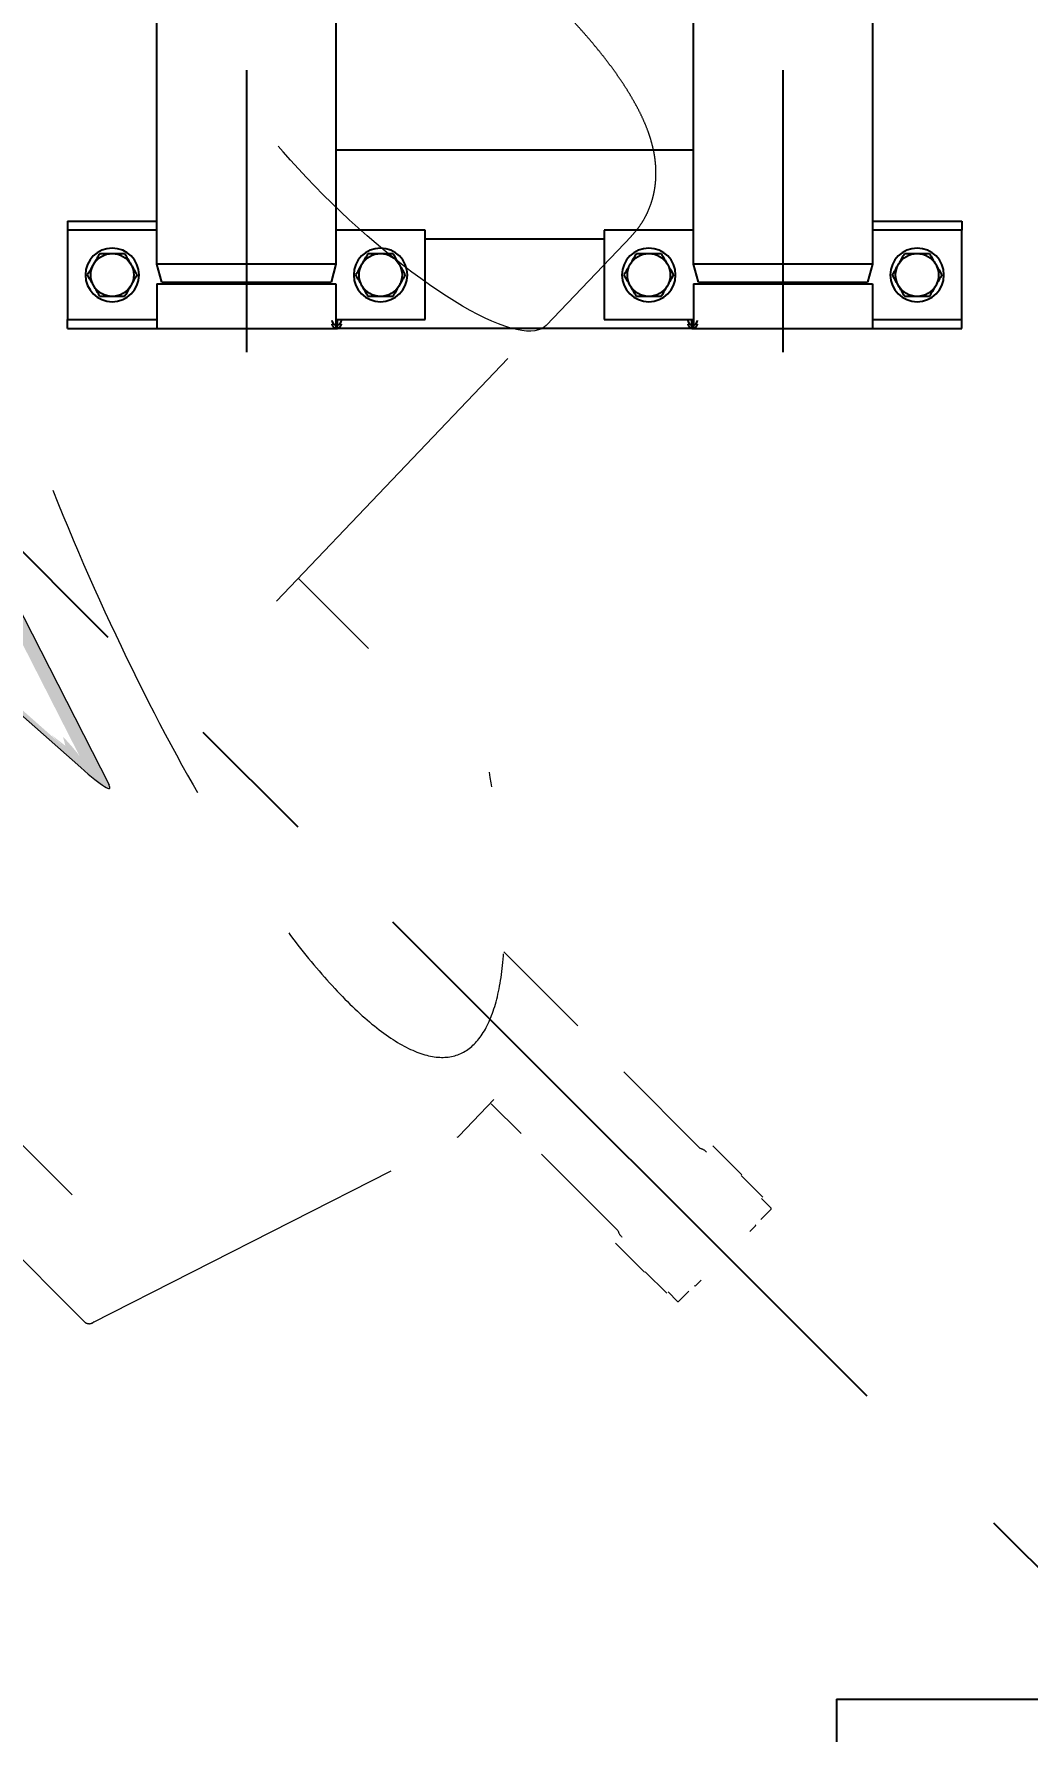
# Model space of a CAD drawing. Header units: inches. Extents: x -347369 to -260369, y 119522 to 149869.
# Drawn here: x -283999 to -283444, y 137115 to 138064 of the extents above; entities that cross this region are included whole.
import ezdxf

# ---------------------------------------------------------------- set-up
doc = ezdxf.new("R2010")
doc.units = ezdxf.units.IN
doc.header["$LTSCALE"] = 300
doc.linetypes.add('CENTRO', pattern=[2, 1.25, -0.25, 0.25, -0.25])
doc.linetypes.add('NASCOSTA', pattern=[0.375, 0.25, -0.125])
for name, color, linetype in [('ASSI', 254, 'CENTRO'), ('MACCHINA', 40, 'Continuous'), ('QUOTE', 7, 'Continuous'), ('RULLIERE', 3, 'Continuous')]:
    doc.layers.add(name, color=color, linetype=linetype)
doc.styles.get("Standard").update_dxf_attribs({"font": 'romans.shx'})
doc.dimstyles.new('sc1a100', dxfattribs={"dimscale": 100, "dimtxt": 3, "dimasz": 3, "dimexe": 0, "dimexo": 0, "dimgap": 1, "dimtad": 1, "dimzin": 12, "dimdsep": 46, "dimtxsty": 'Standard', "dimblk": 'CLOSEDBLANK', "dimcen": 1, "dimclrd": 253, "dimclre": 253, "dimclrt": 2, "dimadec": 0, "dimazin": 3, "dimtfac": 1, "dimtmove": 0, "dimatfit": 1, "dimldrblk": 'CLOSEDBLANK', "dimfxl": 1, "dimtolj": 1, "dimtzin": 0, "dimarcsym": 0})

# ---------------------------------------------------------------- blocks, each defined once
blk = doc.blocks.new('_ClosedBlank')
at = {"color": 0, "linetype": 'ByBlock', "lineweight": -2}
for p, q in [((-1, 0.1667), (0, 0)), ((-1, 0.1667), (-1, -0.1667)), ((0, 0), (-1, -0.1667))]:
    blk.add_line(p, q, dxfattribs=at)
blk = doc.blocks.new('*D37')
at = {"layer": 'Defpoints', "color": 0, "transparency": 16777216}
for p in [(-285230.17, 140399.66), (-286220.12, 139989.61), (-283462.4, 137231.89), (-285230.17, 136499.66), (-284473.38, 136175.3)]:
    blk.add_point(p, dxfattribs=at)
at = {"layer": 'QUOTE', "color": 253, "lineweight": -2, "transparency": 16777216}
for p, q in [((-283462.4, 137231.89), (-283162.59, 136932.08)), ((-285230.17, 136499.66), (-285230.17, 136075.67))]:
    blk.add_line(p, q, dxfattribs=at)
blk.add_arc((-285230.17, 138999.66), 2923.99, 275.8811, 309.1189, dxfattribs=at)
at = {"layer": 'QUOTE', "color": 253, "lineweight": -2, "transparency": 16777216, "xscale": 300, "yscale": 300, "zscale": 300}
for p, rotation in [((-283162.59, 136932.08), 42.0594481817856), ((-285230.17, 136075.67), 182.9405518182139)]:
    blk.add_blockref('_ClosedBlank', p, dxfattribs=dict(at, rotation=rotation))
at = {"layer": 'QUOTE', "color": 2, "transparency": 16777216, "insert": (-284206.88, 136529.21), "char_height": 300, "attachment_point": 5, "rotation": 22.5}
blk.add_mtext('\\A1;45°', dxfattribs=at)
blk = doc.blocks.new('A$Cda148bbc')
at = {"layer": 'MACCHINA', "lineweight": 0}
h = blk.add_hatch(color=5, dxfattribs=at)
edge = h.paths.add_edge_path(flags=0)
edge.add_line((-60.66, -1827.36), (-75.67, -1581.31))
edge.add_line((-75.67, -1581.31), (-78.09, -1581.76))
edge.add_line((-78.09, -1581.76), (-62.3, -1840.53))
edge.add_ellipse((-59.02, -1814.2), major_axis=(0, 45.89), ratio=0.087156, start_angle=125, end_angle=195)
edge.add_line((-57.98, -1858.53), (-22.16, -1748.4))
edge.add_ellipse((-23.2, -1704.07), major_axis=(0, 45.89), ratio=0.087156, start_angle=195, end_angle=285)
edge.add_line((-19.33, -1692.19), (-23.47, -1514.86))
edge.add_line((-23.47, -1514.86), (-25.41, -1520.8))
edge.add_line((-25.41, -1520.8), (-21.26, -1698.13))
edge.add_ellipse((-23.2, -1704.07), major_axis=(0, 22.95), ratio=0.087156, start_angle=195, end_angle=285, ccw=False)
edge.add_line((-22.68, -1726.23), (-58.5, -1836.37))
edge.add_ellipse((-59.02, -1814.2), major_axis=(0, 22.95), ratio=0.087156, start_angle=125, end_angle=195, ccw=False)
at = {"layer": 'ASSI'}
blk.add_line((0, -2400), (0, 1400), dxfattribs=at)
at = {"layer": 'MACCHINA', "color": 8, "linetype": 'NASCOSTA', "lineweight": 5, "ltscale": 2.5}
for p, q in [((-234.69, -2006.01), (-234.69, -1377.56)), ((80.81, -1852.05), (289.74, -1847.17)), ((296.49, -1849.66), (365.56, -1848.05)), ((98.55, -1851.64), (98.55, -1907.25)), ((-279.99, -1877.52), (-279.99, -2060.99)), ((-277.37, -2064.7), (-59.6, -2135.53)), ((32, -2139.15), (32, -2080.64)), ((-58.37, -2135.71), (-30.35, -2135.06)), ((-33, -2135.82), (-33, -2159.34)), ((-33, -2175.5), (-33, -2236)), ((32, -2236), (32, -2175.5)), ((-39, -2240), (-39, -2263)), ((38, -2263), (38, -2240)), ((-38.5, -2263), (-38.5, -2280)), ((37.5, -2280), (37.5, -2263)), ((-37.43, -2280), (-37.43, -2287.6)), ((36.43, -2287.6), (36.43, -2280)), ((-36.37, -2288), (-37.03, -2288)), ((-28.87, -2288), (-36.37, -2288)), ((-24.5, -2288), (-24.5, -2288.5)), ((-24.5, -2288.5), (-19.74, -2288.5)), ((18.74, -2288.5), (23.5, -2288.5)), ((23.5, -2288.5), (23.5, -2288)), ((36.03, -2288), (27.87, -2288))]:
    blk.add_line(p, q, dxfattribs=at)
at = {"layer": 'MACCHINA', "color": 5, "lineweight": 0}
for p, q in [((-62.3, -1840.53), (-78.09, -1581.76)), ((-22.16, -1748.4), (-57.98, -1858.53))]:
    blk.add_line(p, q, dxfattribs=at)
at = {"layer": 'MACCHINA', "color": 8, "linetype": 'NASCOSTA', "lineweight": 5, "ltscale": 2.5, "flags": 128}
for points in [[(296.49, -1849.66), (295.23, -1849.59), (293.48, -1849.2), (291.73, -1848.46), (289.99, -1847.36), (288.26, -1845.92), (286.54, -1844.14), (284.84, -1842.01), (283.16, -1839.56), (281.52, -1836.78), (279.9, -1833.68), (278.32, -1830.27), (276.79, -1826.56), (275.3, -1822.56), (273.86, -1818.28), (272.47, -1813.73), (271.14, -1808.93), (269.87, -1803.88), (268.67, -1798.61), (267.53, -1793.13), (266.47, -1787.44), (265.48, -1781.58), (264.57, -1775.54), (263.73, -1769.36), (262.98, -1763.04), (262.31, -1756.61), (261.73, -1750.08), (261.23, -1743.46), (260.82, -1736.79), (260.5, -1730.07), (260.28, -1723.33), (260.14, -1716.57), (260.09, -1709.83), (260.14, -1703.12), (260.28, -1696.46), (260.5, -1689.86), (260.82, -1683.35), (261.23, -1676.94), (261.73, -1670.65), (262.31, -1664.5), (262.98, -1658.5), (263.73, -1652.68), (264.57, -1647.03), (265.48, -1641.59), (265.98, -1638.85)], [(-59.6, -2135.53), (-59.12, -2135.65), (-58.37, -2135.71)]]:
    blk.add_lwpolyline(points, dxfattribs=at)
at = {"layer": 'MACCHINA', "color": 8, "linetype": 'NASCOSTA', "lineweight": 5, "ltscale": 2.5}
for centre, radius, start, end in [((-276.17, -2061.06), 3.82, 178.88173, 270.66268), ((-26.07, -2240), 8, 150, 180), ((25.07, -2240), 8, 0, 30), ((-37.03, -2287.6), 0.4, 180, 270), ((36.03, -2287.6), 0.4, 270, 0)]:
    blk.add_arc(centre, radius, start, end, dxfattribs=at)
blk.add_ellipse((127.52, -1749.47), major_axis=(153.71, 353.9), ratio=0.247592, start_param=1.594453, end_param=4.02308, dxfattribs=at)
at = {"layer": 'MACCHINA', "color": 5, "lineweight": 0}
blk.add_ellipse((-59.02, -1814.2), major_axis=(0, 45.89), ratio=0.087156, start_param=2.181662, end_param=3.403392, dxfattribs=at)
at = {"layer": 'MACCHINA', "color": 8, "linetype": 'NASCOSTA', "lineweight": 5, "ltscale": 2.5}
blk.add_open_spline([(365.55, -1848.04), (365.61, -1848.04), (366.98, -1848.06), (369.65, -1847.81), (373.55, -1847.26), (377.4, -1846.35), (381.17, -1845.15), (384.85, -1843.65), (388.41, -1841.85), (391.83, -1839.77), (395.11, -1837.41), (398.22, -1834.8), (401.17, -1831.92), (403.97, -1828.77), (406.62, -1825.32), (409.16, -1821.52), (411.5, -1817.45), (413.67, -1813.09), (415.65, -1808.5), (417.45, -1803.65), (419.04, -1798.71), (420.43, -1793.77), (421.64, -1788.84), (422.71, -1783.88), (423.65, -1778.9), (424.47, -1773.87), (425.19, -1768.8), (425.82, -1763.68), (426.35, -1758.52), (426.8, -1753.32), (427.16, -1748.12), (427.44, -1742.93), (427.63, -1737.85), (427.75, -1733.01), (427.8, -1728.8), (427.81, -1725.02), (427.78, -1721.41), (427.73, -1718.87), (427.7, -1717.56)], degree=3, knots=[0, 0, 0, 0, 0.001017, 0.024352, 0.047786, 0.071353, 0.095102, 0.119087, 0.143377, 0.168055, 0.193231, 0.219052, 0.245718, 0.273513, 0.302838, 0.334262, 0.368578, 0.402345, 0.438737, 0.476346, 0.512865, 0.548074, 0.582163, 0.615328, 0.647735, 0.679519, 0.710782, 0.741602, 0.77203, 0.802089, 0.831763, 0.86097, 0.889477, 0.916594, 0.940896, 0.958641, 0.978515, 1, 1, 1, 1], dxfattribs=at)
blk = doc.blocks.new('72810824588')
at = {"layer": 'ASSI'}
for p, q in [((-1650, 244.52), (-1650, -1113.22)), ((-1350, 244.52), (-1350, -1113.22))]:
    blk.add_line(p, q, dxfattribs=at)
at = {"layer": 'RULLIERE'}
for p, q in [((-1700, -68), (-1700, -1064)), ((-1600, -1064), (-1600, -68)), ((-1400, -68), (-1400, -1064)), ((-1300, -1064), (-1300, -68)), ((-1400, -1000), (-1600, -1000)), ((-1700, -1040), (-1750, -1040)), ((-1750, -1040), (-1750, -1045)), ((-1250, -1040), (-1300, -1040)), ((-1250, -1040), (-1250, -1045)), ((-1750, -1095), (-1750, -1045)), ((-1750, -1045), (-1700, -1045)), ((-1600, -1045), (-1550, -1045)), ((-1550, -1045), (-1550, -1095)), ((-1550, -1050), (-1450, -1050)), ((-1450, -1095), (-1450, -1045)), ((-1450, -1045), (-1400, -1045)), ((-1300, -1045), (-1250, -1045)), ((-1250, -1045), (-1250, -1095)), ((-1700, -1064), (-1697.32, -1074)), ((-1700, -1064), (-1600, -1064)), ((-1602.68, -1074), (-1600, -1064)), ((-1400, -1064), (-1397.32, -1074)), ((-1400, -1064), (-1300, -1064)), ((-1302.68, -1074), (-1300, -1064)), ((-1600, -1075), (-1700, -1075)), ((-1700, -1075), (-1700, -1100)), ((-1602.68, -1074), (-1697.32, -1074)), ((-1670.43, -1074), (-1670.15, -1075)), ((-1629.85, -1075), (-1629.57, -1074)), ((-1600, -1075), (-1600, -1100)), ((-1300, -1075), (-1400, -1075)), ((-1400, -1075), (-1400, -1100)), ((-1302.68, -1074), (-1397.32, -1074)), ((-1370.43, -1074), (-1370.15, -1075)), ((-1329.85, -1075), (-1329.57, -1074)), ((-1300, -1075), (-1300, -1100)), ((-1700, -1095), (-1750, -1095)), ((-1750, -1100), (-1750, -1095)), ((-1700, -1100), (-1750, -1100)), ((-1600, -1100), (-1700, -1100)), ((-1550, -1095), (-1600, -1095)), ((-1599, -1100), (-1600, -1100)), ((-1599, -1100), (-1599, -1095)), ((-1599, -1100), (-1401, -1100)), ((-1400, -1095), (-1450, -1095)), ((-1401, -1100), (-1401, -1095)), ((-1400, -1100), (-1401, -1100)), ((-1300, -1100), (-1400, -1100)), ((-1250, -1095), (-1300, -1095)), ((-1250, -1100), (-1300, -1100)), ((-1250, -1100), (-1250, -1095))]:
    blk.add_line(p, q, dxfattribs=at)
for centre in [(-1725, -1070), (-1575, -1070), (-1425, -1070), (-1275, -1070)]:
    blk.add_circle(centre, 15, dxfattribs=at)
for centre, radius, start, end in [((-1725, -1070), 12, 90, 150), ((-1725, -1070), 12, 30, 90), ((-1575, -1070), 12, 90, 150), ((-1575, -1070), 12, 30, 90), ((-1425, -1070), 12, 90, 150), ((-1425, -1070), 12, 30, 90), ((-1275, -1070), 12, 90, 150), ((-1275, -1070), 12, 30, 90), ((-1725, -1070), 12, 150, 210), ((-1725, -1070), 12, 330, 30), ((-1575, -1070), 12, 150, 210), ((-1575, -1070), 12, 330, 30), ((-1425, -1070), 12, 150, 210), ((-1425, -1070), 12, 330, 30), ((-1275, -1070), 12, 150, 210), ((-1275, -1070), 12, 330, 30), ((-1725, -1070), 12, 210, 270), ((-1725, -1070), 12, 270, 330), ((-1575, -1070), 12, 210, 270), ((-1575, -1070), 12, 270, 330), ((-1425, -1070), 12, 210, 270), ((-1425, -1070), 12, 270, 330), ((-1275, -1070), 12, 210, 270), ((-1275, -1070), 12, 270, 330), ((-1599.5, -1095.5), 2.5, 180, 0), ((-1599.5, -1097.5), 2.5, 180, 0), ((-1400.5, -1095.5), 2.5, 180, 0), ((-1400.5, -1097.5), 2.5, 180, 0)]:
    blk.add_arc(centre, radius, start, end, dxfattribs=at)
for points, knots in [([(-1731.93, -1058), (-1732.49, -1058.97), (-1733.63, -1060.94), (-1734.8, -1062.97), (-1735.39, -1064)], [0, 0, 0, 0, 0.495458, 1, 1, 1, 1]), ([(-1725, -1058), (-1725.54, -1058), (-1727.89, -1058), (-1730.17, -1058), (-1731.93, -1058)], [0, 0, 0, 0, 0.232367, 1, 1, 1, 1]), ([(-1718.07, -1058), (-1718.55, -1058), (-1719.91, -1058), (-1722.22, -1058), (-1724.07, -1058), (-1725, -1058)], [0, 0, 0, 0, 0.211364, 0.60308, 1, 1, 1, 1]), ([(-1714.61, -1064), (-1714.69, -1063.86), (-1715.31, -1062.78), (-1716.48, -1060.75), (-1717.54, -1058.92), (-1718.07, -1058)], [0, 0, 0, 0, 0.070099, 0.530789, 1, 1, 1, 1]), ([(-1581.93, -1058), (-1582.49, -1058.97), (-1583.63, -1060.94), (-1584.8, -1062.97), (-1585.39, -1064)], [0, 0, 0, 0, 0.495458, 1, 1, 1, 1]), ([(-1575, -1058), (-1575.16, -1058), (-1576.41, -1058), (-1578.75, -1058), (-1580.86, -1058), (-1581.93, -1058)], [0, 0, 0, 0, 0.070099, 0.530789, 1, 1, 1, 1]), ([(-1568.07, -1058), (-1569.2, -1058), (-1571.47, -1058), (-1573.82, -1058), (-1575, -1058)], [0, 0, 0, 0, 0.495458, 1, 1, 1, 1]), ([(-1564.61, -1064), (-1565.07, -1063.21), (-1565.99, -1061.6), (-1567.15, -1059.6), (-1567.83, -1058.41), (-1568.07, -1058)], [0, 0, 0, 0, 0.391368, 0.788636, 1, 1, 1, 1]), ([(-1431.93, -1058), (-1432.49, -1058.97), (-1433.63, -1060.94), (-1434.8, -1062.97), (-1435.39, -1064)], [0, 0, 0, 0, 0.495458, 1, 1, 1, 1]), ([(-1425, -1058), (-1425.54, -1058), (-1427.89, -1058), (-1430.17, -1058), (-1431.93, -1058)], [0, 0, 0, 0, 0.2323672, 1, 1, 1, 1]), ([(-1418.07, -1058), (-1418.55, -1058), (-1419.91, -1058), (-1422.22, -1058), (-1424.07, -1058), (-1425, -1058)], [0, 0, 0, 0, 0.211364, 0.60308, 1, 1, 1, 1]), ([(-1414.61, -1064), (-1414.69, -1063.86), (-1415.31, -1062.78), (-1416.48, -1060.75), (-1417.54, -1058.92), (-1418.07, -1058)], [0, 0, 0, 0, 0.070099, 0.530789, 1, 1, 1, 1]), ([(-1281.93, -1058), (-1282.49, -1058.97), (-1283.63, -1060.94), (-1284.8, -1062.97), (-1285.39, -1064)], [0, 0, 0, 0, 0.495458, 1, 1, 1, 1]), ([(-1275, -1058), (-1275.16, -1058), (-1276.41, -1058), (-1278.75, -1058), (-1280.86, -1058), (-1281.93, -1058)], [0, 0, 0, 0, 0.070099, 0.530789, 1, 1, 1, 1]), ([(-1268.07, -1058), (-1269.2, -1058), (-1271.47, -1058), (-1273.82, -1058), (-1275, -1058)], [0, 0, 0, 0, 0.495458, 1, 1, 1, 1]), ([(-1264.61, -1064), (-1265.07, -1063.21), (-1265.99, -1061.6), (-1267.15, -1059.6), (-1267.83, -1058.41), (-1268.07, -1058)], [0, 0, 0, 0, 0.391368, 0.788636, 1, 1, 1, 1]), ([(-1735.39, -1064), (-1735.47, -1064.14), (-1736.1, -1065.22), (-1737.27, -1067.25), (-1738.32, -1069.08), (-1738.86, -1070)], [0, 0, 0, 0, 0.0700986, 0.5307888, 1, 1, 1, 1]), ([(-1738.86, -1070), (-1738.29, -1070.97), (-1737.16, -1072.94), (-1735.98, -1074.97), (-1735.39, -1076)], [0, 0, 0, 0, 0.495458, 1, 1, 1, 1]), ([(-1711.14, -1070), (-1711.71, -1069.03), (-1712.84, -1067.06), (-1714.02, -1065.03), (-1714.61, -1064)], [0, 0, 0, 0, 0.495458, 1, 1, 1, 1]), ([(-1714.61, -1076), (-1714.53, -1075.86), (-1713.9, -1074.78), (-1712.73, -1072.75), (-1711.68, -1070.92), (-1711.14, -1070)], [0, 0, 0, 0, 0.070099, 0.530789, 1, 1, 1, 1]), ([(-1585.39, -1064), (-1585.47, -1064.14), (-1586.1, -1065.22), (-1587.27, -1067.25), (-1588.32, -1069.08), (-1588.86, -1070)], [0, 0, 0, 0, 0.0700986, 0.5307888, 1, 1, 1, 1]), ([(-1588.86, -1070), (-1588.62, -1070.41), (-1587.94, -1071.59), (-1586.78, -1073.59), (-1585.86, -1075.19), (-1585.39, -1076)], [0, 0, 0, 0, 0.211364, 0.60308, 1, 1, 1, 1]), ([(-1561.14, -1070), (-1562.02, -1068.48), (-1563.16, -1066.5), (-1564.34, -1064.47), (-1564.61, -1064)], [0, 0, 0, 0, 0.767633, 1, 1, 1, 1]), ([(-1564.61, -1076), (-1564.53, -1075.86), (-1563.9, -1074.78), (-1562.73, -1072.75), (-1561.68, -1070.92), (-1561.14, -1070)], [0, 0, 0, 0, 0.070099, 0.530789, 1, 1, 1, 1]), ([(-1435.39, -1064), (-1435.47, -1064.14), (-1436.1, -1065.22), (-1437.27, -1067.25), (-1438.32, -1069.08), (-1438.86, -1070)], [0, 0, 0, 0, 0.0700986, 0.5307888, 1, 1, 1, 1]), ([(-1438.86, -1070), (-1438.29, -1070.97), (-1437.16, -1072.94), (-1435.98, -1074.97), (-1435.39, -1076)], [0, 0, 0, 0, 0.495458, 1, 1, 1, 1]), ([(-1411.14, -1070), (-1411.71, -1069.03), (-1412.84, -1067.06), (-1414.02, -1065.03), (-1414.61, -1064)], [0, 0, 0, 0, 0.495458, 1, 1, 1, 1]), ([(-1414.61, -1076), (-1414.53, -1075.86), (-1413.9, -1074.78), (-1412.73, -1072.75), (-1411.68, -1070.92), (-1411.14, -1070)], [0, 0, 0, 0, 0.070099, 0.530789, 1, 1, 1, 1]), ([(-1285.39, -1064), (-1285.47, -1064.14), (-1286.1, -1065.22), (-1287.27, -1067.25), (-1288.32, -1069.08), (-1288.86, -1070)], [0, 0, 0, 0, 0.070099, 0.530789, 1, 1, 1, 1]), ([(-1288.86, -1070), (-1288.62, -1070.41), (-1287.94, -1071.59), (-1286.78, -1073.59), (-1285.86, -1075.19), (-1285.39, -1076)], [0, 0, 0, 0, 0.211364, 0.60308, 1, 1, 1, 1]), ([(-1261.14, -1070), (-1262.02, -1068.48), (-1263.16, -1066.5), (-1264.34, -1064.47), (-1264.61, -1064)], [0, 0, 0, 0, 0.767633, 1, 1, 1, 1]), ([(-1264.61, -1076), (-1264.53, -1075.86), (-1263.9, -1074.78), (-1262.73, -1072.75), (-1261.68, -1070.92), (-1261.14, -1070)], [0, 0, 0, 0, 0.0700986, 0.5307888, 1, 1, 1, 1]), ([(-1735.39, -1076), (-1735.31, -1076.14), (-1734.69, -1077.22), (-1733.52, -1079.25), (-1732.46, -1081.08), (-1731.93, -1082)], [0, 0, 0, 0, 0.070099, 0.530789, 1, 1, 1, 1]), ([(-1718.07, -1082), (-1717.51, -1081.03), (-1716.37, -1079.06), (-1715.2, -1077.03), (-1714.61, -1076)], [0, 0, 0, 0, 0.495458, 1, 1, 1, 1]), ([(-1585.39, -1076), (-1585.12, -1076.47), (-1583.95, -1078.5), (-1582.81, -1080.48), (-1581.93, -1082)], [0, 0, 0, 0, 0.2323672, 1, 1, 1, 1]), ([(-1568.07, -1082), (-1567.51, -1081.03), (-1566.37, -1079.06), (-1565.2, -1077.03), (-1564.61, -1076)], [0, 0, 0, 0, 0.495458, 1, 1, 1, 1]), ([(-1435.39, -1076), (-1435.31, -1076.14), (-1434.69, -1077.22), (-1433.52, -1079.25), (-1432.46, -1081.08), (-1431.93, -1082)], [0, 0, 0, 0, 0.070099, 0.530789, 1, 1, 1, 1]), ([(-1418.07, -1082), (-1417.51, -1081.03), (-1416.37, -1079.06), (-1415.2, -1077.03), (-1414.61, -1076)], [0, 0, 0, 0, 0.495458, 1, 1, 1, 1]), ([(-1285.39, -1076), (-1285.12, -1076.47), (-1283.95, -1078.5), (-1282.81, -1080.48), (-1281.93, -1082)], [0, 0, 0, 0, 0.2323672, 1, 1, 1, 1]), ([(-1268.07, -1082), (-1267.51, -1081.03), (-1266.37, -1079.06), (-1265.2, -1077.03), (-1264.61, -1076)], [0, 0, 0, 0, 0.495458, 1, 1, 1, 1]), ([(-1731.93, -1082), (-1730.17, -1082), (-1727.89, -1082), (-1725.54, -1082), (-1725, -1082)], [0, 0, 0, 0, 0.7676328, 1, 1, 1, 1]), ([(-1725, -1082), (-1724.08, -1082), (-1722.23, -1082), (-1719.92, -1082), (-1718.55, -1082), (-1718.07, -1082)], [0, 0, 0, 0, 0.3913676, 0.7886364, 1, 1, 1, 1]), ([(-1581.93, -1082), (-1580.8, -1082), (-1578.53, -1082), (-1576.18, -1082), (-1575, -1082)], [0, 0, 0, 0, 0.495458, 1, 1, 1, 1]), ([(-1575, -1082), (-1574.84, -1082), (-1573.59, -1082), (-1571.25, -1082), (-1569.14, -1082), (-1568.07, -1082)], [0, 0, 0, 0, 0.070099, 0.530789, 1, 1, 1, 1]), ([(-1431.93, -1082), (-1430.17, -1082), (-1427.89, -1082), (-1425.54, -1082), (-1425, -1082)], [0, 0, 0, 0, 0.767633, 1, 1, 1, 1]), ([(-1425, -1082), (-1424.08, -1082), (-1422.23, -1082), (-1419.92, -1082), (-1418.55, -1082), (-1418.07, -1082)], [0, 0, 0, 0, 0.391368, 0.788636, 1, 1, 1, 1]), ([(-1281.93, -1082), (-1280.8, -1082), (-1278.53, -1082), (-1276.18, -1082), (-1275, -1082)], [0, 0, 0, 0, 0.495458, 1, 1, 1, 1]), ([(-1275, -1082), (-1274.84, -1082), (-1273.59, -1082), (-1271.25, -1082), (-1269.14, -1082), (-1268.07, -1082)], [0, 0, 0, 0, 0.0700986, 0.5307888, 1, 1, 1, 1])]:
    blk.add_open_spline(points, degree=3, knots=knots, dxfattribs=at)
blk = doc.blocks.new('A$C27be3406')
at = {"layer": 'MACCHINA'}
for q in [(-1220, -1995.5), (-389.21, -1866.5)]:
    blk.add_line((-1220, -1866.5), q, dxfattribs=at)

msp = doc.modelspace()

# ---------------------------------------------------------------- block references
at = {"rotation": 45}
msp.add_blockref('A$Cda148bbc', (-285230.166, 138999.656), dxfattribs=at)
at = {"xscale": -1}
msp.add_blockref('72810824588', (-285230.166, 138999.656), dxfattribs=at)
at = {"layer": 'QUOTE'}
msp.add_blockref('A$C27be3406', (-282330.166, 138999.656), dxfattribs=at)

# ---------------------------------------------------------------- dimensions: what is measured, and where the dimension line sits
dim = msp.add_angular_dim_2l(base=(-284473.382, 136175.299), line1=((-285230.166, 136499.656), (-285230.166, 140399.656)), line2=((-283462.399, 137231.889), (-286220.116, 139989.605)), dimstyle='sc1a100', dxfattribs=at)
dim.commit()
dim.dimension.update_dxf_attribs({"geometry": '*D37', "text_midpoint": (-284206.875, 136529.212)})

doc.saveas('drawing.dxf')
